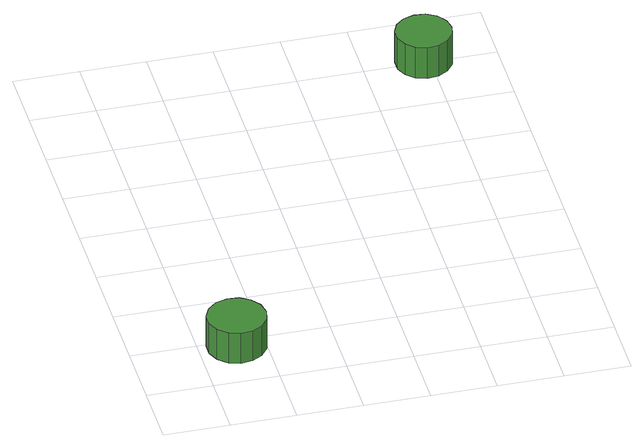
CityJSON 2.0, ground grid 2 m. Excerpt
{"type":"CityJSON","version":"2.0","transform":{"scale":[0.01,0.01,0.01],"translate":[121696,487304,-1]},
"CityObjects":{
"tree1":{"type":"SolitaryVegetationObject","attributes":{"function":"something"},"geometry":[{"type":"MultiSurface","lod":"1","boundaries":[[[0,1,2,3,4,5,6,7,8,9,10,11,12,13,14]],[[15,16,17,18,19,20,21,22,23,24,25,26,27,28,29]],[[0,29,28,1]],[[1,28,27,2]],[[2,27,26,3]],[[3,26,25,4]],[[4,25,24,5]],[[5,24,23,6]],[[6,23,22,7]],[[7,22,21,8]],[[8,21,20,9]],[[9,20,19,10]],[[10,19,18,11]],[[11,18,17,12]],[[12,17,16,13]],[[13,16,15,14]],[[14,15,29,0]]]}]},
"tree2":{"type":"SolitaryVegetationObject","attributes":{"function":"something"},"geometry":[{"type":"MultiSurface","lod":"1","boundaries":[[[30,31,32,33,34,35,36,37,38,39,40,41,42,43,44]],[[45,46,47,48,49,50,51,52,53,54,55,56,57,58,59]],[[30,59,58,31]],[[31,58,57,32]],[[32,57,56,33]],[[33,56,55,34]],[[34,55,54,35]],[[35,54,53,36]],[[36,53,52,37]],[[37,52,51,38]],[[38,51,50,39]],[[39,50,49,40]],[[40,49,48,41]],[[41,48,47,42]],[[42,47,46,43]],[[43,46,45,44]],[[44,45,59,30]]]}]}
},
"vertices":[
[202,176,165],[194,212,165],[172,242,165],[141,261,165],[104,264,165],[69,253,165],[41,228,165],[26,195,165],[26,158,165],[41,124,165],[69,99,165],[104,88,165],[141,92,165],[172,110,165],[194,140,165],[194,140,58],[172,110,58],[141,92,58],[104,88,58],[69,99,58],[41,124,58],[26,158,58],[26,195,58],[41,228,58],[69,253,58],[104,264,58],[141,261,58],[172,242,58],[194,212,58],[202,176,58],
[1064,1405,168],[1057,1440,168],[1036,1468,168],[1006,1486,168],[971,1489,168],[937,1478,168],[911,1455,168],[897,1423,168],[897,1388,168],[911,1356,168],[937,1332,168],[971,1322,168],[1006,1325,168],[1036,1343,168],[1057,1371,168],[1057,1371,59],[1036,1343,59],[1006,1325,59],[971,1322,59],[937,1332,59],[911,1356,59],[897,1388,59],[897,1423,59],[911,1455,59],[937,1478,59],[971,1489,59],[1006,1486,59],[1036,1468,59],[1057,1440,59],[1064,1405,59]
]}
